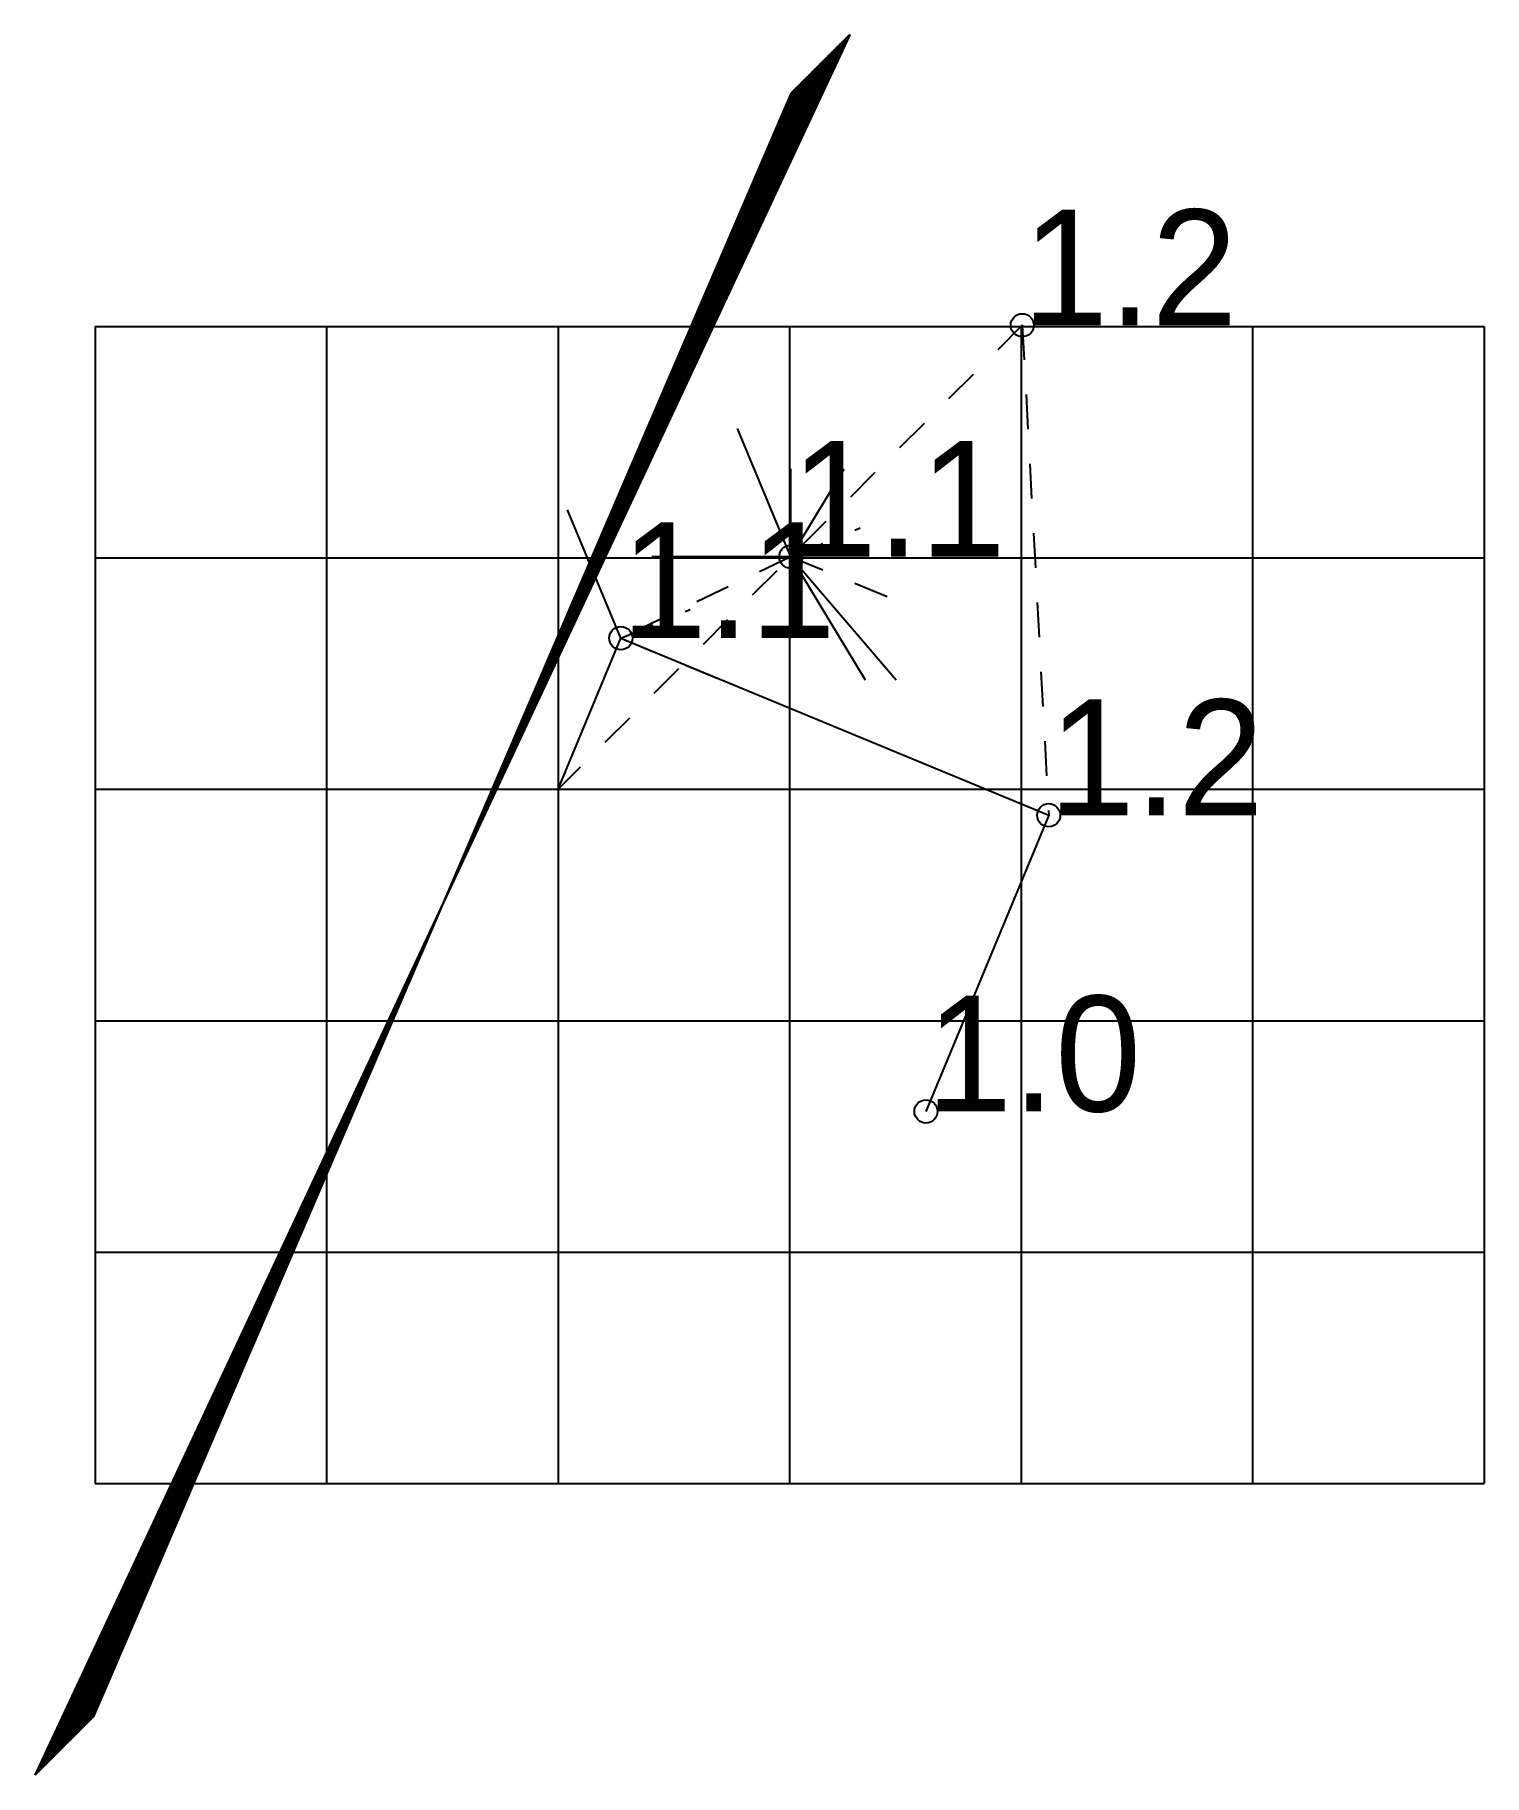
# Model space of a CAD drawing. Header units: millimetres. Extents: x 195.5 to 208, y 391.5 to 406.5.
import ezdxf

# ---------------------------------------------------------------- set-up
doc = ezdxf.new("R2010")
doc.units = ezdxf.units.MM
doc.linetypes.add('DASH', pattern=[0.6, 0.3, -0.3])

msp = doc.modelspace()

# ---------------------------------------------------------------- linework, layer by layer
at = {"layer": 'Black', "color": 0}
msp.add_lwpolyline([(202.022, 406.022), (195.998, 391.998)], dxfattribs=at)
at = {"layer": 'Blue', "color": 5}
msp.add_point((202.028, 406.028), dxfattribs=at)
at = {"layer": 'Brown', "color": 32}
msp.add_lwpolyline([(202.026, 406.026), (195.994, 391.994)], dxfattribs=at)
at = {"layer": 'Gray', "color": 9}
msp.add_point((202.024, 406.024), dxfattribs=at)
at = {"layer": 'Green', "color": 3}
for points in [[(202.53, 406.53), (195.49, 391.49)], [(202.526, 406.526), (195.494, 391.494)], [(202.522, 406.522), (195.498, 391.498)], [(202.518, 406.518), (195.502, 391.502)], [(202.514, 406.514), (195.506, 391.506)], [(202.51, 406.51), (195.51, 391.51)], [(202.506, 406.506), (195.514, 391.514)], [(202.502, 406.502), (195.518, 391.518)], [(202.498, 406.498), (195.522, 391.522)], [(202.494, 406.494), (195.526, 391.526)], [(202.49, 406.49), (195.53, 391.53)], [(202.486, 406.486), (195.534, 391.534)], [(202.482, 406.482), (195.538, 391.538)], [(202.478, 406.478), (195.542, 391.542)], [(202.474, 406.474), (195.546, 391.546)], [(202.47, 406.47), (195.55, 391.55)], [(202.466, 406.466), (195.554, 391.554)], [(202.462, 406.462), (195.558, 391.558)], [(202.458, 406.458), (195.562, 391.562)], [(202.454, 406.454), (195.566, 391.566)], [(202.45, 406.45), (195.57, 391.57)], [(202.446, 406.446), (195.574, 391.574)], [(202.442, 406.442), (195.578, 391.578)], [(202.438, 406.438), (195.582, 391.582)], [(202.434, 406.434), (195.586, 391.586)], [(202.43, 406.43), (195.59, 391.59)], [(202.426, 406.426), (195.594, 391.594)], [(202.422, 406.422), (195.598, 391.598)], [(202.418, 406.418), (195.602, 391.602)], [(202.414, 406.414), (195.606, 391.606)], [(202.41, 406.41), (195.61, 391.61)], [(202.406, 406.406), (195.614, 391.614)], [(202.402, 406.402), (195.618, 391.618)], [(202.398, 406.398), (195.622, 391.622)], [(202.394, 406.394), (195.626, 391.626)], [(202.39, 406.39), (195.63, 391.63)], [(202.386, 406.386), (195.634, 391.634)], [(202.382, 406.382), (195.638, 391.638)], [(202.378, 406.378), (195.642, 391.642)], [(202.374, 406.374), (195.646, 391.646)], [(202.37, 406.37), (195.65, 391.65)], [(202.366, 406.366), (195.654, 391.654)], [(202.362, 406.362), (195.658, 391.658)], [(202.358, 406.358), (195.662, 391.662)], [(202.354, 406.354), (195.666, 391.666)], [(202.35, 406.35), (195.67, 391.67)], [(202.346, 406.346), (195.674, 391.674)], [(202.342, 406.342), (195.678, 391.678)], [(202.338, 406.338), (195.682, 391.682)], [(202.334, 406.334), (195.686, 391.686)], [(202.33, 406.33), (195.69, 391.69)], [(202.326, 406.326), (195.694, 391.694)], [(202.322, 406.322), (195.698, 391.698)], [(202.318, 406.318), (195.702, 391.702)], [(202.314, 406.314), (195.706, 391.706)], [(202.31, 406.31), (195.71, 391.71)], [(202.306, 406.306), (195.714, 391.714)], [(202.302, 406.302), (195.718, 391.718)], [(202.298, 406.298), (195.722, 391.722)], [(202.294, 406.294), (195.726, 391.726)], [(202.29, 406.29), (195.73, 391.73)], [(202.286, 406.286), (195.734, 391.734)], [(202.282, 406.282), (195.738, 391.738)], [(202.278, 406.278), (195.742, 391.742)], [(202.274, 406.274), (195.746, 391.746)], [(202.27, 406.27), (195.75, 391.75)], [(202.266, 406.266), (195.754, 391.754)], [(202.262, 406.262), (195.758, 391.758)], [(202.258, 406.258), (195.762, 391.762)], [(202.254, 406.254), (195.766, 391.766)], [(202.25, 406.25), (195.77, 391.77)], [(202.246, 406.246), (195.774, 391.774)], [(202.242, 406.242), (195.778, 391.778)], [(202.238, 406.238), (195.782, 391.782)], [(202.234, 406.234), (195.786, 391.786)], [(202.23, 406.23), (195.79, 391.79)], [(202.226, 406.226), (195.794, 391.794)], [(202.222, 406.222), (195.798, 391.798)], [(202.218, 406.218), (195.802, 391.802)], [(202.214, 406.214), (195.806, 391.806)], [(202.21, 406.21), (195.81, 391.81)], [(202.206, 406.206), (195.814, 391.814)], [(202.202, 406.202), (195.818, 391.818)], [(202.198, 406.198), (195.822, 391.822)], [(202.194, 406.194), (195.826, 391.826)], [(202.19, 406.19), (195.83, 391.83)], [(202.186, 406.186), (195.834, 391.834)], [(202.182, 406.182), (195.838, 391.838)], [(202.178, 406.178), (195.842, 391.842)], [(202.174, 406.174), (195.846, 391.846)], [(202.17, 406.17), (195.85, 391.85)], [(202.166, 406.166), (195.854, 391.854)], [(202.162, 406.162), (195.858, 391.858)], [(202.158, 406.158), (195.862, 391.862)], [(202.154, 406.154), (195.866, 391.866)], [(202.15, 406.15), (195.87, 391.87)], [(202.146, 406.146), (195.874, 391.874)], [(202.142, 406.142), (195.878, 391.878)], [(202.138, 406.138), (195.882, 391.882)], [(202.134, 406.134), (195.886, 391.886)], [(202.13, 406.13), (195.89, 391.89)], [(202.126, 406.126), (195.894, 391.894)], [(202.122, 406.122), (195.898, 391.898)], [(202.118, 406.118), (195.902, 391.902)], [(202.114, 406.114), (195.906, 391.906)], [(202.11, 406.11), (195.91, 391.91)], [(202.106, 406.106), (195.914, 391.914)], [(202.102, 406.102), (195.918, 391.918)], [(202.098, 406.098), (195.922, 391.922)], [(202.094, 406.094), (195.926, 391.926)], [(202.09, 406.09), (195.93, 391.93)], [(202.086, 406.086), (195.934, 391.934)], [(202.082, 406.082), (195.938, 391.938)], [(202.078, 406.078), (195.942, 391.942)], [(202.074, 406.074), (195.946, 391.946)], [(202.07, 406.07), (195.95, 391.95)], [(202.066, 406.066), (195.954, 391.954)], [(202.062, 406.062), (195.958, 391.958)], [(202.058, 406.058), (195.962, 391.962)], [(202.054, 406.054), (195.966, 391.966)], [(202.05, 406.05), (195.97, 391.97)], [(202.046, 406.046), (195.974, 391.974)], [(202.042, 406.042), (195.978, 391.978)], [(202.038, 406.038), (195.982, 391.982)]]:
    msp.add_lwpolyline(points, dxfattribs=at)
for p in [(202.384, 406.384), (202.388, 406.388), (202.392, 406.392), (202.396, 406.396), (202.4, 406.4), (202.404, 406.404), (202.408, 406.408), (202.412, 406.412), (202.416, 406.416), (202.42, 406.42), (202.424, 406.424), (202.428, 406.428), (202.432, 406.432), (202.436, 406.436), (202.44, 406.44), (202.444, 406.444), (202.448, 406.448), (202.452, 406.452), (202.456, 406.456), (202.46, 406.46), (202.464, 406.464), (202.468, 406.468), (202.472, 406.472), (202.476, 406.476), (202.48, 406.48), (202.484, 406.484), (202.488, 406.488), (202.492, 406.492), (202.496, 406.496), (202.5, 406.5), (202.504, 406.504), (202.508, 406.508), (202.512, 406.512), (202.516, 406.516), (202.52, 406.52), (202.524, 406.524), (202.528, 406.528), (202.232, 406.232), (202.236, 406.236), (202.24, 406.24), (202.244, 406.244), (202.248, 406.248), (202.252, 406.252), (202.256, 406.256), (202.26, 406.26), (202.264, 406.264), (202.268, 406.268), (202.272, 406.272), (202.276, 406.276), (202.28, 406.28), (202.284, 406.284), (202.288, 406.288), (202.292, 406.292), (202.296, 406.296), (202.3, 406.3), (202.304, 406.304), (202.308, 406.308), (202.312, 406.312), (202.316, 406.316), (202.32, 406.32), (202.324, 406.324), (202.328, 406.328), (202.332, 406.332), (202.336, 406.336), (202.34, 406.34), (202.344, 406.344), (202.348, 406.348), (202.352, 406.352), (202.356, 406.356), (202.36, 406.36), (202.364, 406.364), (202.368, 406.368), (202.372, 406.372), (202.376, 406.376), (202.38, 406.38), (202.08, 406.08), (202.084, 406.084), (202.088, 406.088), (202.092, 406.092), (202.096, 406.096), (202.1, 406.1), (202.104, 406.104), (202.108, 406.108), (202.112, 406.112), (202.116, 406.116), (202.12, 406.12), (202.124, 406.124), (202.128, 406.128), (202.132, 406.132), (202.136, 406.136), (202.14, 406.14), (202.144, 406.144), (202.148, 406.148), (202.152, 406.152), (202.156, 406.156), (202.16, 406.16), (202.164, 406.164), (202.168, 406.168), (202.172, 406.172), (202.176, 406.176), (202.18, 406.18), (202.184, 406.184), (202.188, 406.188), (202.192, 406.192), (202.196, 406.196), (202.2, 406.2), (202.204, 406.204), (202.208, 406.208), (202.212, 406.212), (202.216, 406.216), (202.22, 406.22), (202.224, 406.224), (202.228, 406.228), (202.02, 406.02), (202.032, 406.032), (202.036, 406.036), (202.04, 406.04), (202.044, 406.044), (202.048, 406.048), (202.052, 406.052), (202.056, 406.056), (202.06, 406.06), (202.064, 406.064), (202.068, 406.068), (202.072, 406.072), (202.076, 406.076)]:
    msp.add_point(p, dxfattribs=at)
at = {"layer": 'Grid', "color": 255}
for p, q in [((196.01, 404.01), (196.01, 394.01)), ((196.01, 404.01), (208.01, 404.01)), ((198.01, 404.01), (198.01, 394.01)), ((200.01, 404.01), (200.01, 394.01)), ((202.01, 404.01), (202.01, 394.01)), ((204.01, 404.01), (204.01, 394.01)), ((206.01, 404.01), (206.01, 394.01)), ((208.01, 404.01), (208.01, 394.01)), ((196.01, 402.01), (208.01, 402.01)), ((196.01, 400.01), (208.01, 400.01)), ((196.01, 398.01), (208.01, 398.01)), ((196.01, 396.01), (208.01, 396.01)), ((196.01, 394.01), (208.01, 394.01))]:
    msp.add_line(p, q, dxfattribs=at)
at = {"layer": 'LGray', "color": 255, "linetype": 'DASH'}
for p, q in [((204.02, 404.02), (200.01, 400.01)), ((204.02, 404.02), (204.248, 399.786)), ((202.02, 402.02), (200.552, 401.316)), ((202.02, 402.02), (200.552, 401.316)), ((202.02, 402.02), (200.552, 401.316)), ((202.02, 402.02), (200.552, 401.316)), ((202.02, 402.02), (200.552, 401.316)), ((202.02, 402.02), (200.552, 401.316))]:
    msp.add_line(p, q, dxfattribs=at)
at = {"layer": 'Orange', "color": 30}
msp.add_lwpolyline([(202.034, 406.034), (195.986, 391.986)], dxfattribs=at)
at = {"layer": 'Red', "color": 1}
msp.add_lwpolyline([(202.03, 406.03), (195.99, 391.99)], dxfattribs=at)
at = {"layer": 'Shots', "color": 1}
for p, q in [((200.01, 400.01), (200.552, 401.316)), ((200.552, 401.316), (204.248, 399.786)), ((204.248, 399.786), (203.188, 397.226))]:
    msp.add_line(p, q, dxfattribs=at)
for centre in [(204.02, 404.02), (204.02, 404.02), (202.02, 402.02), (202.02, 402.02), (202.02, 402.02), (202.02, 402.02), (202.02, 402.02), (202.02, 402.02), (200.552, 401.316), (204.248, 399.786), (203.188, 397.226)]:
    msp.add_circle(centre, 0.1, dxfattribs=at)
at = {"layer": 'XSect', "color": 1}
for p, q in [((202.02, 402.02), (201.56, 403.128)), ((202.02, 402.02), (202.48, 402.78)), ((202.02, 402.02), (202.02, 402.78)), ((202.02, 402.02), (202.48, 402.78)), ((202.02, 402.02), (202.48, 402.78)), ((202.02, 402.02), (202.48, 402.78)), ((200.552, 401.316), (200.092, 402.424)), ((202.02, 402.02), (200.82, 402.02)), ((202.02, 402.02), (201.172, 402.02)), ((202.02, 402.02), (201.172, 402.02)), ((202.02, 402.02), (201.172, 402.02)), ((202.02, 402.02), (201.172, 402.02)), ((202.02, 402.02), (202.93, 400.956)), ((202.02, 402.02), (202.664, 400.956)), ((202.02, 402.02), (202.93, 400.956)), ((202.02, 402.02), (202.93, 400.956)), ((202.02, 402.02), (202.93, 400.956))]:
    msp.add_line(p, q, dxfattribs=at)
at = {"layer": 'XSect', "color": 1, "linetype": 'DASH'}
for p, q in [((202.02, 402.02), (202.62, 402.268)), ((202.02, 402.02), (202.86, 401.672)), ((200.552, 401.316), (201.152, 401.564)), ((200.552, 401.316), (201.392, 400.968))]:
    msp.add_line(p, q, dxfattribs=at)

# ---------------------------------------------------------------- texts
at = {"layer": 'Label'}
for s, p in [('1.2', (204.02, 404.02)), ('1.1', (202.02, 402.02)), ('1.1', (202.02, 402.02)), ('1.1', (202.02, 402.02)), ('1.1', (202.02, 402.02)), ('1.1', (202.02, 402.02)), ('1.1', (202.02, 402.02)), ('1.1', (200.552, 401.316)), ('1.2', (204.248, 399.786)), ('1.0', (203.188, 397.226))]:
    msp.add_text(s, height=1, dxfattribs=at).set_placement(p)

doc.saveas('drawing.dxf')
